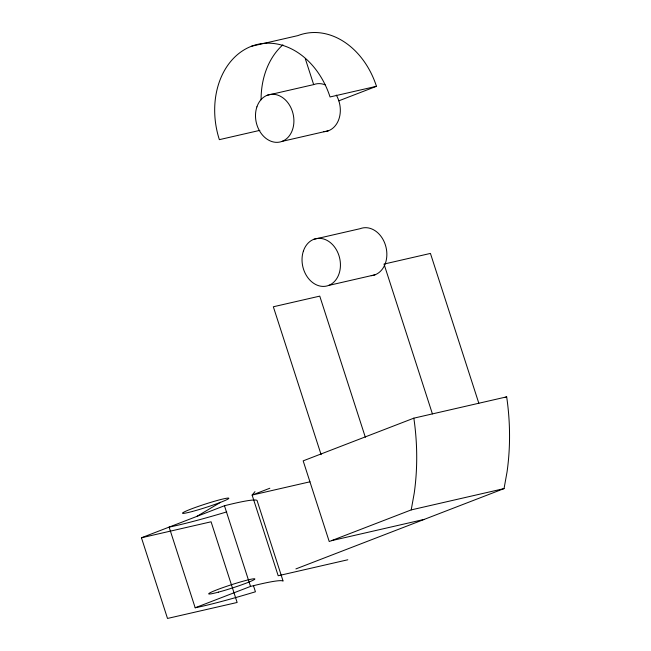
<?xml version="1.0" encoding="UTF-8"?>
<svg xmlns="http://www.w3.org/2000/svg" width="651" height="651" viewBox="0 0 651 651"><rect width="100%" height="100%" fill="white"/><g stroke="black" fill="none" stroke-linecap="round" stroke-linejoin="round"><path stroke-width="0.98" d="M413.841 418.162L303.171 460.859L329.227 541.534L411.212 509.904L414.223 493.189A216.018 168.178 77.1 0 0 413.841 418.162L506.673 396.858A216.018 168.178 77.1 0 1 507.056 471.885L504.045 488.6L295.896 568.917M254.98 491.643L252.124 495.069L278.189 575.744L347.813 559.77M196.789 516.422L220.567 502.312M338.829 100.824L376.457 86.306A75.882 59.078 77.1 0 0 297.849 35.618L251.432 46.27A75.882 59.078 77.1 0 0 219.363 139.656L259.855 130.363M141.454 537.775L211.079 521.793L237.135 602.476L167.51 618.45L141.454 537.775L224.457 505.746A104.575 7.291 -17.9 0 1 257.039 500.432L283.104 581.107A104.575 7.291 -17.9 0 0 250.521 586.421L195.178 607.774L169.122 527.098A104.575 7.291 -17.9 0 0 226.743 511.898M269.839 488.242L252.124 495.069L309.99 481.797M504.802 397.582L506.673 396.858M267.26 95.258L313.676 84.606A24.282 18.903 77.1 0 1 325.175 84.85M376.457 86.306L330.041 96.958A75.882 59.078 77.1 0 0 251.432 46.27M282.143 141.357L328.568 130.705M313.79 239.324L360.206 228.672A24.282 18.903 77.1 0 1 386.043 247.339A24.282 18.903 77.1 0 1 371.249 275.69M328.682 285.423L375.098 274.771M411.212 509.904L504.045 488.6M331.44 540.68L424.273 519.384M478.827 403.246L430.433 253.418L384.017 264.07L432.41 413.898M305.295 58.671L313.676 84.606M365.341 437.252L319.763 296.124L273.339 306.776L321.114 454.667M253.573 586.022L255.436 591.783A104.575 7.291 -17.9 0 1 195.178 607.774M224.457 505.746L250.521 586.421M336.298 95.087A24.282 18.903 77.1 0 1 323.726 131.689M261.092 99.815A75.882 59.078 77.1 0 1 282.892 44.829M192.452 511.442A24.282 1.693 -17.9 0 0 228.737 498.479A24.282 1.693 -17.9 0 0 195.943 507.243A24.282 1.693 -17.9 0 0 192.452 511.442M218.508 592.117A24.282 1.693 -17.9 0 0 254.793 579.154A24.282 1.693 -17.9 0 0 222.007 587.926A24.282 1.693 -17.9 0 0 218.508 592.117M256.917 106.837A24.282 18.903 77.1 0 0 277.31 142.341A24.282 18.903 77.1 0 0 289.882 105.739A24.282 18.903 77.1 0 0 256.917 106.837M303.447 250.904A24.282 18.903 77.1 0 0 323.84 286.407A24.282 18.903 77.1 0 0 336.412 249.805A24.282 18.903 77.1 0 0 303.447 250.904"/></g></svg>
